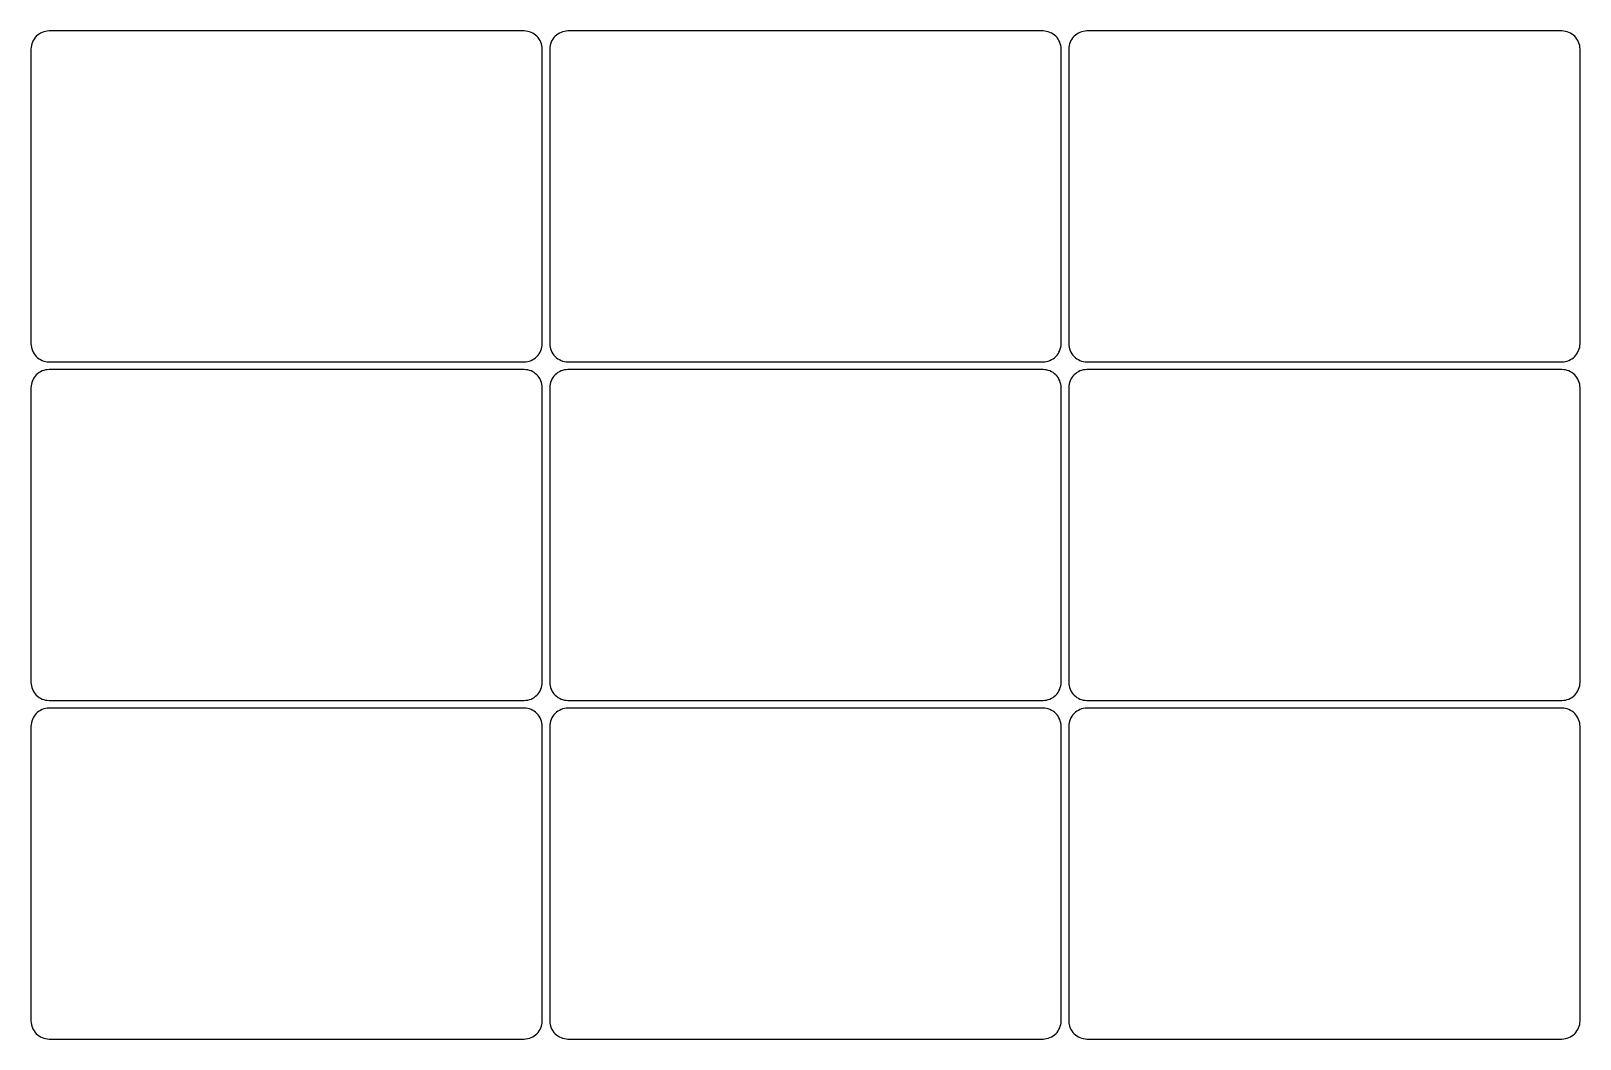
# Model space of a CAD drawing. Header units: millimetres. Extents: x 20 to 277, y -189 to -21.
import ezdxf

# ---------------------------------------------------------------- set-up
doc = ezdxf.new("R2010")
doc.units = ezdxf.units.MM

msp = doc.modelspace()

# ---------------------------------------------------------------- linework, layer by layer
for points in [[(101.73, -76.17, 0.414214), (104.73, -73.17), (104.73, -24.17, 0.414214), (101.73, -21.17), (22.73, -21.17, 0.414214), (19.73, -24.17), (19.73, -73.17, 0.414214), (22.73, -76.17)], [(188, -76.17, 0.414214), (191, -73.17), (191, -24.17, 0.414214), (188, -21.17), (109, -21.17, 0.414214), (106, -24.17), (106, -73.17, 0.414214), (109, -76.17)], [(274.28, -76.17, 0.414214), (277.28, -73.17), (277.28, -24.17, 0.414214), (274.28, -21.17), (195.28, -21.17, 0.414214), (192.28, -24.17), (192.28, -73.17, 0.414214), (195.28, -76.17)], [(101.73, -132.47, 0.414214), (104.73, -129.47), (104.73, -80.47, 0.414214), (101.73, -77.47), (22.73, -77.47, 0.414214), (19.73, -80.47), (19.73, -129.47, 0.414214), (22.73, -132.47)], [(188, -132.47, 0.414214), (191, -129.47), (191, -80.47, 0.414214), (188, -77.47), (109, -77.47, 0.414214), (106, -80.47), (106, -129.47, 0.414214), (109, -132.47)], [(274.28, -132.47, 0.414214), (277.28, -129.47), (277.28, -80.47, 0.414214), (274.28, -77.47), (195.28, -77.47, 0.414214), (192.28, -80.47), (192.28, -129.47, 0.414214), (195.28, -132.47)], [(101.73, -188.77, 0.414214), (104.73, -185.77), (104.73, -136.77, 0.414214), (101.73, -133.77), (22.73, -133.77, 0.414214), (19.73, -136.77), (19.73, -185.77, 0.414214), (22.73, -188.77)], [(188, -188.77, 0.414214), (191, -185.77), (191, -136.77, 0.414214), (188, -133.77), (109, -133.77, 0.414214), (106, -136.77), (106, -185.77, 0.414214), (109, -188.77)], [(274.28, -188.77, 0.414214), (277.28, -185.77), (277.28, -136.77, 0.414214), (274.28, -133.77), (195.28, -133.77, 0.414214), (192.28, -136.77), (192.28, -185.77, 0.414214), (195.28, -188.77)]]:
    msp.add_lwpolyline(points, format="xyb", close=True)

doc.saveas('drawing.dxf')
